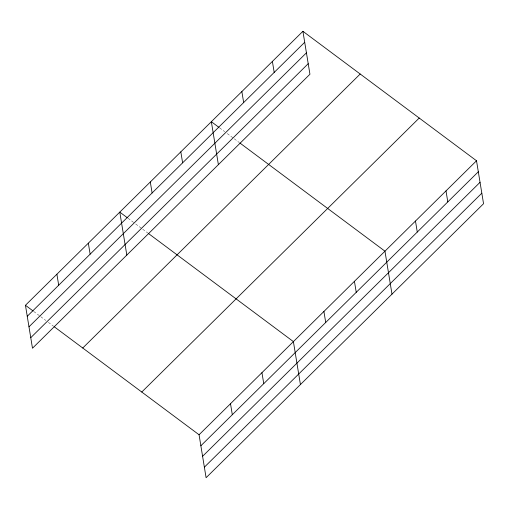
<?xml version="1.0" encoding="UTF-8"?>
<svg xmlns="http://www.w3.org/2000/svg" width="509" height="509" viewBox="0 0 509 509"><rect width="100%" height="100%" fill="white"/><g stroke="black" fill="none" stroke-linecap="round" stroke-linejoin="round"><path stroke-width="0.38" stroke-dasharray="2.54 1.91" d="M219.621 127.874L224.711 131.672M227.256 133.568L233.625 138.321M234.261 138.792L239.351 142.59M128.058 218.291L135.063 223.515M135.699 223.992L142.062 228.738M142.698 229.209L147.795 233.007M33.728 311.451L40.09 316.197M40.726 316.674L45.823 320.473M48.368 322.369L53.458 326.167"/><path stroke-width="0.76" d="M302.906 31.284L309.936 74.238L32.487 348.232L25.45 305.279L302.906 31.284L476.513 160.768L483.55 203.721L206.094 477.716L199.064 434.762L54.094 326.644M27.251 316.28L304.706 42.279M28.975 326.823L306.431 52.828M30.756 337.69L308.212 63.689M82.744 348.01L360.194 74.015M141.769 392.032L419.225 118.037M199.064 434.762L476.513 160.768M200.864 445.763L478.32 171.768M202.588 456.306L480.044 182.311M204.37 467.173L481.826 193.178M218.985 127.396L211.343 121.702L218.38 164.655M239.987 143.067L384.957 251.185L391.987 294.138M127.422 217.82L119.787 212.119L126.817 255.073M148.431 233.485L293.394 341.603L300.431 384.562M25.45 305.279L33.091 310.974M445.999 190.907L447.799 201.908M415.478 221.046L417.278 232.047M354.436 281.324L356.236 292.325M323.915 311.463L325.715 322.464M272.385 61.424L274.186 72.418M241.864 91.563L243.665 102.557M261.95 372.658L263.751 383.659M230.507 403.713L232.308 414.708M180.822 151.841L182.623 162.842M150.301 181.98L152.108 192.981M88.337 243.175L90.138 254.169M56.893 274.224L58.694 285.225"/></g></svg>
